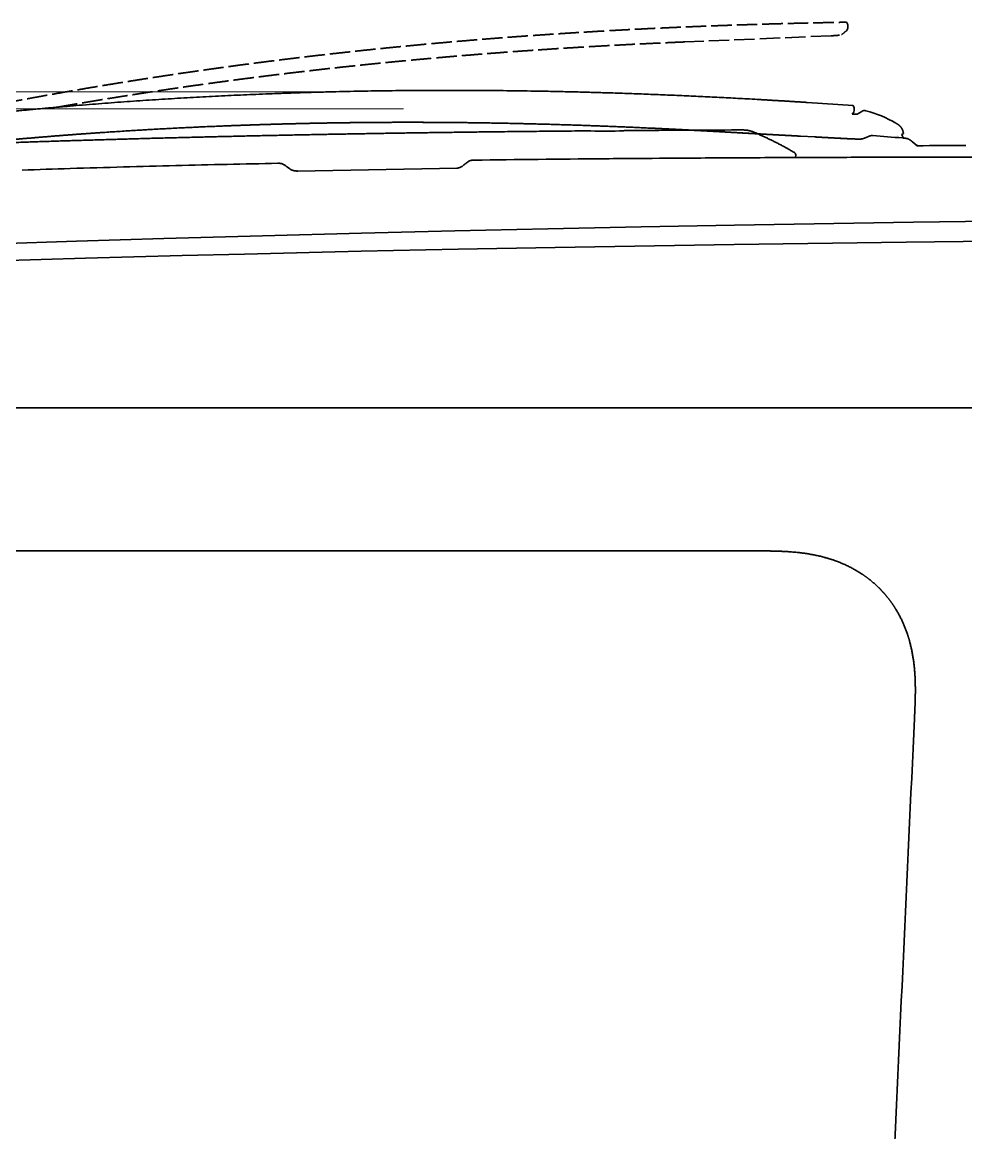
# Model space of a CAD drawing. Header units: millimetres. Extents: x 120 to 10915, y 515 to 8014.
# Drawn here: x 1292 to 1847, y 6547 to 7200 of the extents above; entities that cross this region are included whole.
import ezdxf

# ---------------------------------------------------------------- set-up
doc = ezdxf.new("R2010")
doc.units = ezdxf.units.MM
doc.linetypes.add('DASHED', pattern=[15, 12, -3])
doc.layers.get('0').update_dxf_attribs({"lineweight": 13})
doc.layers.add('201_Dimensions', color=7, linetype='Continuous', lineweight=13)
doc.layers.add('206_Cab_side_and_top_view', color=7, linetype='Continuous', lineweight=13)

# ---------------------------------------------------------------- blocks, each defined once
blk = doc.blocks.new('2495109')
at = {"layer": '206_Cab_side_and_top_view', "color": 3, "linetype": 'DASHED', "lineweight": 35}
blk.add_line((1767.7, 3291.94), (1681.69, 3288.34), dxfattribs=at)
at = {"layer": '206_Cab_side_and_top_view', "color": 3, "lineweight": 35}
for p, q in [((1753.56, 3252.77), (1780.65, 3250.94)), ((1783.09, 3245.79), (1785.85, 3247.49)), ((1233.86, 3241.77), (1199.03, 3237.3)), ((1806.78, 3233.46), (1806.78, 3233.46)), ((1809.78, 3234.2), (1809.2, 3233.84)), ((1809.8, 3232.63), (1809.33, 3233.67)), ((1810.25, 3234.49), (1809.78, 3234.2)), ((1810.25, 3234.49), (1809.78, 3234.2)), ((1148.04, 3217.81), (1148.44, 3218.88)), ((1148.83, 3219.2), (1148.89, 3219.21)), ((1150.15, 3219.17), (1150.64, 3219.25)), ((1150.98, 3219.47), (1151, 3219.51))]:
    blk.add_line(p, q, dxfattribs=at)
at = {"layer": '206_Cab_side_and_top_view', "color": 3, "linetype": 'DASHED', "lineweight": 35}
for centre, radius, start, end in [((1773.63, 3297.37), 4, 322.38063, 39.74502), ((2659.88, 2140.31), 1453.59, 127.41197, 127.55736)]:
    blk.add_arc(centre, radius, start, end, dxfattribs=at)
at = {"layer": '206_Cab_side_and_top_view', "color": 3, "lineweight": 35}
for centre, radius, start, end in [((1777.36, 3248.67), 4, 314.56699, 34.6911), ((1782.83, 3251.64), 5.85, 270.79005, 272.56502), ((1787.46, 3245.2), 2.8, 74.96802, 125.06547), ((1787.46, 3245.2), 2.8, 74.96802, 125.06547), ((1769.25, 3177.43), 72.97, 59.88224, 74.96074), ((1169.73, 3231.74), 2.8, 91.47054, 108.67089), ((1169.73, 3231.74), 2.8, 91.47057, 108.67083), ((1512.4, 930.83), 2327.66, 97.73727, 98.27712), ((1808.87, 3233.46), 0.5, 24.43606, 49.11909), ((1814.35, 3234.7), 5, 204.42587, 214.78537), ((1190.53, 4221.84), 1003.11, 267.54424, 267.74152), ((1148.91, 3218.71), 0.5, 99.49647, 159.49324), ((1148.98, 3218.72), 0.504, 87.60607, 99.37377), ((1193.16, 4242.04), 1023.78, 267.52747, 267.59218), ((1150.55, 3219.75), 0.507, 279.83954, 331.39333), ((1143.36, 3219.57), 5, 328.99404, 339.49467)]:
    blk.add_arc(centre, radius, start, end, dxfattribs=at)
for ratio, start_param, end_param in [(0.683762, 1.402285, 1.790812), (0.68379, 1.402295, 1.790806), (0.68378, 1.402295, 1.790811), (0.68378, 1.402295, 1.790811)]:
    blk.add_ellipse((1175.69, 3200.24), major_axis=(45.33, 21.44), ratio=ratio, start_param=start_param, end_param=end_param, dxfattribs=at)
at = {"layer": '206_Cab_side_and_top_view', "color": 3, "linetype": 'DASHED', "lineweight": 35}
for points, knots in [([(1221.35, 3240.16), (1249.92, 3246.35), (1278.59, 3252.1), (1307.31, 3257.41), (1365.42, 3267.29), (1423.53, 3275.44), (1452.86, 3279.13), (1518.08, 3286.43), (1582.93, 3291.77), (1618.51, 3294.15), (1671.63, 3296.95), (1724.3, 3298.74), (1741.82, 3299.23), (1759.29, 3299.62), (1776.71, 3299.93)], [77.130718, 77.130718, 77.130718, 77.130718, 77.130718, 77.130718, 322.928188, 322.928188, 322.928188, 573.84283, 573.84283, 573.84283, 882.032758, 882.032758, 882.032758, 1036.263862, 1036.263862, 1036.263862, 1036.263862, 1036.263862, 1036.263862]), ([(1312.51, 3249.96), (1336.5, 3254.15), (1360.51, 3258.04), (1384.53, 3261.63), (1438.61, 3269.08), (1492.58, 3275.11), (1522.53, 3278.04), (1572.47, 3282.26), (1622.12, 3285.44), (1642.04, 3286.56), (1661.89, 3287.52), (1681.69, 3288.34)], [42.79021, 42.79021, 42.79021, 42.79021, 42.79021, 42.79021, 248.857381, 248.857381, 248.857381, 506.942614, 506.942614, 506.942614, 680.56171, 680.56171, 680.56171, 680.56171, 680.56171, 680.56171])]:
    blk.add_open_spline(points, degree=5, knots=knots, dxfattribs=at)
blk.add_open_spline([(1767.7, 3291.94), (1769.12, 3292.02), (1770.33, 3292.1), (1771.32, 3292.17), (1772.07, 3292.24), (1772.61, 3292.31)], degree=5, dxfattribs=at)
at = {"layer": '206_Cab_side_and_top_view', "color": 3, "lineweight": 35}
for points, degree, knots in [([(1233.86, 3241.77), (1262.7, 3245.25), (1291.6, 3248.3), (1320.51, 3250.91), (1379.14, 3255.36), (1437.6, 3258.11), (1467.19, 3259.08), (1533, 3260.34), (1598.24, 3259.69), (1634.03, 3258.79), (1679.42, 3257.01), (1724.42, 3254.55), (1734.15, 3253.99), (1743.86, 3253.39), (1753.56, 3252.77)], 5, [0, 0, 0, 0, 0, 0, 244.318066, 244.318066, 244.318066, 495.831353, 495.831353, 495.831353, 805.69254, 805.69254, 805.69254, 891.358861, 891.358861, 891.358861, 891.358861, 891.358861, 891.358861]), ([(1782.91, 3245.79), (1782.88, 3245.79), (1782.81, 3245.78), (1782.7, 3245.78), (1782.59, 3245.78), (1782.47, 3245.78), (1782.33, 3245.78), (1782.19, 3245.78), (1782.04, 3245.78), (1781.88, 3245.78), (1781.71, 3245.78), (1781.53, 3245.79), (1781.34, 3245.79), (1781.15, 3245.79), (1780.94, 3245.8), (1780.73, 3245.8), (1780.5, 3245.81), (1780.31, 3245.81), (1780.2, 3245.82), (1780.17, 3245.82)], 3, [0, 0, 0, 0, 0.098152, 0.203614, 0.319424, 0.44291, 0.576435, 0.71796, 0.869651, 1.029627, 1.198897, 1.3767, 1.564552, 1.761142, 1.9675, 2.182763, 2.408079, 2.642421, 2.746011, 2.746011, 2.746011, 2.746011]), ([(1805.87, 3240.55), (1805.92, 3240.52), (1806.02, 3240.46), (1806.17, 3240.37), (1806.31, 3240.28), (1806.46, 3240.2), (1806.61, 3240.11), (1806.75, 3240.02), (1806.89, 3239.92), (1807.03, 3239.83), (1807.17, 3239.73), (1807.3, 3239.64), (1807.44, 3239.54), (1807.57, 3239.44), (1807.69, 3239.33), (1807.82, 3239.23), (1807.94, 3239.12), (1808.06, 3239.01), (1808.18, 3238.9), (1808.3, 3238.78), (1808.41, 3238.67), (1808.52, 3238.55), (1808.62, 3238.43), (1808.73, 3238.3), (1808.83, 3238.18), (1808.92, 3238.05), (1809.02, 3237.92), (1809.11, 3237.78), (1809.19, 3237.65), (1809.28, 3237.51), (1809.36, 3237.37), (1809.43, 3237.23), (1809.5, 3237.09), (1809.55, 3236.99), (1809.57, 3236.94)], 3, [0, 0, 0, 0, 0.175111, 0.348927, 0.521551, 0.693076, 0.863584, 1.033149, 1.201839, 1.369715, 1.536835, 1.703252, 1.869015, 2.034172, 2.198767, 2.362845, 2.526445, 2.689607, 2.852371, 3.014772, 3.176846, 3.338627, 3.500148, 3.661442, 3.822538, 3.983465, 4.144241, 4.304902, 4.465472, 4.625975, 4.786432, 4.946862, 5.107282, 5.26771, 5.26771, 5.26771, 5.26771]), ([(1176.53, 3234.25), (1176.34, 3234.25), (1175.97, 3234.27), (1175.44, 3234.29), (1174.93, 3234.31), (1174.45, 3234.34), (1173.99, 3234.36), (1173.56, 3234.37), (1173.15, 3234.39), (1172.77, 3234.41), (1172.41, 3234.43), (1172.08, 3234.44), (1171.77, 3234.45), (1171.49, 3234.47), (1171.23, 3234.48), (1170.99, 3234.49), (1170.78, 3234.5), (1170.59, 3234.51), (1170.42, 3234.52), (1170.28, 3234.52), (1170.16, 3234.53), (1170.05, 3234.53), (1169.97, 3234.53), (1169.88, 3234.54), (1169.78, 3234.54), (1169.7, 3234.54), (1169.66, 3234.54)], 3, [0, 0, 0, 0, 0.563007, 1.099001, 1.608348, 2.091401, 2.548503, 2.979986, 3.386168, 3.767356, 4.124591, 4.457401, 4.766048, 5.050779, 5.311825, 5.5494, 5.763701, 5.954907, 6.118489, 6.261124, 6.38292, 6.483969, 6.570593, 6.636599, 6.7635, 6.870028, 6.870028, 6.870028, 6.870028]), ([(1177.31, 3234.24), (1177.28, 3234.24), (1177.23, 3234.24), (1177.14, 3234.24), (1177.05, 3234.24), (1176.97, 3234.24), (1176.9, 3234.24), (1176.83, 3234.24), (1176.77, 3234.24), (1176.71, 3234.24), (1176.65, 3234.24), (1176.59, 3234.24), (1176.55, 3234.25), (1176.52, 3234.25)], 3, [2.7136286, 2.7136286, 2.7136286, 2.7136286, 2.7893298, 2.876658, 2.9736894, 3.0524911, 3.1241476, 3.1895205, 3.2495025, 3.3103931, 3.3677671, 3.4337005, 3.4981083, 3.4981083, 3.4981083, 3.4981083]), ([(1809.57, 3236.94), (1809.76, 3236.52), (1809.92, 3236.09), (1810.04, 3235.64), (1810.14, 3235.14), (1810.22, 3234.64), (1810.23, 3234.59), (1810.24, 3234.54), (1810.25, 3234.49)], 5, [0, 0, 0, 0, 0, 0, 4.041214, 4.041214, 4.041214, 4.490037, 4.490037, 4.490037, 4.490037, 4.490037, 4.490037]), ([(1147.55, 3219.65), (1147.56, 3219.75), (1147.58, 3219.95), (1147.62, 3220.25), (1147.67, 3220.55), (1147.73, 3220.85), (1147.8, 3221.16), (1147.88, 3221.46), (1147.98, 3221.76), (1148.08, 3222.06), (1148.21, 3222.35), (1148.35, 3222.64), (1148.5, 3222.92), (1148.66, 3223.19), (1148.84, 3223.45), (1149.03, 3223.7), (1149.24, 3223.95), (1149.45, 3224.18), (1149.68, 3224.41), (1149.91, 3224.63), (1150.16, 3224.84), (1150.41, 3225.05), (1150.67, 3225.24), (1150.94, 3225.44), (1151.21, 3225.63), (1151.39, 3225.75), (1151.49, 3225.81)], 3, [0, 0, 0, 0, 0.301853, 0.605099, 0.909358, 1.2143, 1.530117, 1.846165, 2.162305, 2.478471, 2.794663, 3.110938, 3.427402, 3.744195, 4.061481, 4.379438, 4.698246, 5.018077, 5.339091, 5.661424, 5.985195, 6.310502, 6.637429, 6.966067, 7.296532, 7.628997, 7.628997, 7.628997, 7.628997])]:
    blk.add_open_spline(points, degree=degree, knots=knots, dxfattribs=at)
at = {"layer": '206_Cab_side_and_top_view', "color": 2, "lineweight": 5}
blk.add_point((1780.65, 3250.94), dxfattribs=at)
blk = doc.blocks.new('2954495')
at = {"layer": '206_Cab_side_and_top_view', "color": 3, "lineweight": 35}
for p, q in [((1636.58, 3236.27), (1636.59, 3235.75)), ((1709.26, 3236.58), (1714.04, 3236.6)), ((1709.26, 3236.58), (1709.26, 3236.57)), ((1208.45, 3226.32), (1203.67, 3226.13)), ((1208.45, 3226.31), (1208.45, 3226.32)), ((1252.36, 3227.54), (1252.34, 3228.14)), ((1252.35, 3227.71), (1254.85, 3227.81)), ((1252.35, 3227.71), (1254.85, 3227.81)), ((1254.87, 3227.33), (1254.83, 3228.56)), ((1746.12, 3223.3), (1746.13, 3223.3)), ((1746.86, 3221.99), (1746.84, 3220.39)), ((1746.85, 3221.99), (1746.86, 3221.99)), ((1171.53, 3210.08), (1171.54, 3210.08)), ((1171.53, 3210.08), (1171.64, 3208.25)), ((1172.2, 3211.42), (1172.21, 3211.42))]:
    blk.add_line(p, q, dxfattribs=at)
for points in [[(1709.16, 3236.57, 0.000777), (1646.83, 3236.23)], [(1242.1, 3227.62, 0.000727), (1208.55, 3226.32)]]:
    blk.add_lwpolyline(points, format="xyb", dxfattribs=at)
for centre, radius, start, end in [((1635.17, 3420.69), 184.83, 267.2597, 273.22819), ((1635.15, 3421.19), 185.33, 273.22701, 273.61546), ((1635.17, 3420.87), 185.01, 273.22679, 273.61591), ((1245.56, 3413.57), 185.98, 268.93484, 272.09426), ((1248.09, 3413.64), 185.96, 272.08455, 275.24421), ((1745.36, 3222.01), 1.5, 358.99958, 59.47125), ((1745.36, 3222.01), 1.5, 359.02424, 43.32354), ((1173.03, 3210.17), 1.5, 123.06958, 183.54126)]:
    blk.add_arc(centre, radius, start, end, dxfattribs=at)
for points, knots in [([(1626.34, 3236.07), (1621.32, 3236.03), (1611.28, 3235.94), (1596.23, 3235.8), (1581.17, 3235.64), (1568.15, 3235.49), (1557.16, 3235.35), (1548.21, 3235.24), (1539.27, 3235.12), (1530.32, 3234.99), (1521.37, 3234.86), (1512.42, 3234.72), (1503.47, 3234.58), (1494.51, 3234.43), (1485.56, 3234.27), (1476.62, 3234.11), (1467.67, 3233.95), (1458.72, 3233.77), (1449.77, 3233.59), (1440.82, 3233.41), (1431.87, 3233.22), (1422.93, 3233.02), (1413.98, 3232.82), (1405.04, 3232.61), (1396.09, 3232.39), (1387.15, 3232.17), (1378.21, 3231.94), (1369.27, 3231.7), (1360.33, 3231.46), (1351.39, 3231.21), (1342.45, 3230.95), (1333.52, 3230.69), (1324.58, 3230.42), (1315.65, 3230.15), (1306.72, 3229.87), (1297.79, 3229.58), (1288.86, 3229.28), (1277.96, 3228.91), (1270.04, 3228.64), (1265.09, 3228.46)], [0, 0, 0, 0, 15.052332, 30.107627, 45.165578, 60.225838, 69.175024, 78.124809, 87.075106, 96.025824, 104.976875, 113.928165, 122.879603, 131.831094, 140.782547, 149.733869, 158.684969, 167.635758, 176.586149, 185.536057, 194.485402, 203.434105, 212.382093, 221.329298, 230.275654, 239.221105, 248.165597, 257.109086, 266.051533, 274.992907, 283.933184, 292.872352, 301.810404, 310.747344, 319.683187, 328.617957, 337.551691, 346.484435, 361.340685, 361.340685, 361.340685, 361.340685]), ([(1714.04, 3236.6), (1714.33, 3236.6), (1714.92, 3236.6), (1715.8, 3236.6), (1716.69, 3236.57), (1717.57, 3236.5), (1718.44, 3236.39), (1719.02, 3236.29), (1719.31, 3236.23)], [0, 0, 0, 0, 0.882089, 1.763544, 2.645385, 3.527391, 4.409095, 5.290309, 5.290309, 5.290309, 5.290309]), ([(1719.31, 3236.23), (1719.59, 3236.17), (1720.17, 3236.03), (1721.01, 3235.77), (1721.84, 3235.48), (1722.66, 3235.15), (1723.47, 3234.81), (1724.01, 3234.57), (1724.28, 3234.45)], [0, 0, 0, 0, 0.881513, 1.763394, 2.64547, 3.527223, 4.408475, 5.290439, 5.290439, 5.290439, 5.290439]), ([(1724.28, 3234.45), (1724.9, 3234.17), (1726.15, 3233.62), (1728.01, 3232.76), (1729.86, 3231.9), (1731.7, 3231.02), (1733.54, 3230.12), (1735.37, 3229.2), (1737.19, 3228.27), (1739, 3227.32), (1740.79, 3226.35), (1742.58, 3225.35), (1744.36, 3224.34), (1745.54, 3223.65), (1746.12, 3223.31)], [0, 0, 0, 0, 2.044834, 4.089738, 6.134631, 8.179449, 10.224153, 12.268724, 14.313172, 16.357527, 18.401851, 20.446229, 22.490778, 24.535645, 24.535645, 24.535645, 24.535645]), ([(1198.42, 3225.52), (1198.14, 3225.45), (1197.58, 3225.28), (1196.74, 3224.99), (1195.93, 3224.66), (1195.12, 3224.3), (1194.33, 3223.92), (1193.8, 3223.66), (1193.54, 3223.53)], [0, 0, 0, 0, 0.881513, 1.763394, 2.64547, 3.527223, 4.408475, 5.290439, 5.290439, 5.290439, 5.290439]), ([(1203.67, 3226.13), (1203.38, 3226.12), (1202.79, 3226.09), (1201.91, 3226.05), (1201.03, 3225.98), (1200.15, 3225.87), (1199.28, 3225.73), (1198.71, 3225.6), (1198.42, 3225.52)], [0, 0, 0, 0, 0.882089, 1.763544, 2.645385, 3.527391, 4.409095, 5.290309, 5.290309, 5.290309, 5.290309]), ([(1193.54, 3223.53), (1192.93, 3223.22), (1191.71, 3222.61), (1189.89, 3221.68), (1188.08, 3220.73), (1186.27, 3219.77), (1184.48, 3218.79), (1182.69, 3217.79), (1180.92, 3216.78), (1179.15, 3215.75), (1177.4, 3214.7), (1175.65, 3213.63), (1173.92, 3212.54), (1172.78, 3211.8), (1172.21, 3211.42)], [0, 0, 0, 0, 2.044834, 4.089738, 6.134631, 8.179449, 10.224153, 12.268724, 14.313172, 16.357527, 18.401851, 20.446229, 22.490778, 24.535645, 24.535645, 24.535645, 24.535645])]:
    blk.add_open_spline(points, degree=3, knots=knots, dxfattribs=at)
blk = doc.blocks.new('2409089')
at = {"layer": '206_Cab_side_and_top_view', "color": 3, "lineweight": 35}
for p, q in [((1660.81, 3237.7), (1659.88, 3237.74)), ((1749.53, 3232.95), (1749.74, 3232.94)), ((1758.15, 3232.49), (1749.68, 3232.95)), ((1758.22, 3232.48), (1749.74, 3232.94)), ((1815.75, 3229.46), (1818.37, 3227.34)), ((1633.02, 3219.67), (1634.68, 3219.69)), ((1453.9, 3212.46), (1547.68, 3214.07)), ((1601.14, 3178.45), (1655.99, 3179.58)), ((1655.99, 3179.58), (1710.85, 3180.61)), ((1710.85, 3180.61), (1816.2, 3182.39)), ((1816.2, 3182.39), (1921.58, 3183.9)), ((1433.34, 3174.41), (1375.23, 3172.76)), ((1491.49, 3175.92), (1433.34, 3174.41)), ((1491.49, 3175.92), (1546.3, 3177.24)), ((1546.3, 3177.24), (1601.14, 3178.45)), ((1323.85, 3171.19), (1272.5, 3169.5)), ((1375.23, 3172.76), (1323.85, 3171.19)), ((1491.3, 3165.25), (1548.33, 3166.43)), ((1548.33, 3166.43), (1605.38, 3167.52)), ((1710.75, 3169.29), (1605.38, 3167.52)), ((1710.75, 3169.29), (1811.93, 3170.71)), ((1811.93, 3170.71), (1921.58, 3171.98)), ((1329.13, 3161.25), (1272.22, 3159.61)), ((1386.08, 3162.77), (1329.13, 3161.25)), ((1422.65, 3163.67), (1386.08, 3162.77)), ((1422.65, 3163.67), (1491.3, 3165.25))]:
    blk.add_line(p, q, dxfattribs=at)
for points in [[(1633.02, 3219.67, 0.000953), (1557.86, 3218.87)], [(1722.53, 2989.13, 0.000136), (1119.2, 2989.13)], [(1816.73, 2890.52, 0.000445), (1791.02, 2331.53)]]:
    blk.add_lwpolyline(points, format="xyb", dxfattribs=at)
for centre, radius, start, end in [((1791.8, 3229.55), 3.8, 104.99636, 113.37395), ((1791.8, 3229.55), 3.8, 85.41892, 104.99636), ((1416.42, -1454.07), 4702.43, 85.20244, 85.41767), ((1846.57, 3263.28), 45.67, 230.76147, 231.88911)]:
    blk.add_arc(centre, radius, start, end, dxfattribs=at)
for points, degree, knots in [([(1464.15, 3240.55), (1446.34, 3240.19), (1428.53, 3239.69), (1410.74, 3239.04), (1375.18, 3237.44), (1339.65, 3235.22), (1321.91, 3233.95), (1304.19, 3232.53), (1286.48, 3230.94)], 5, [0, 0, 0, 0, 0, 0, 89.513464, 89.513464, 89.513464, 178.863317, 178.863317, 178.863317, 178.863317, 178.863317, 178.863317]), ([(1464.16, 3240.55), (1461.68, 3240.5), (1456.73, 3240.39), (1449.31, 3240.22), (1441.89, 3240.02), (1434.47, 3239.8), (1427.05, 3239.56), (1419.64, 3239.3), (1412.22, 3239.01), (1404.81, 3238.71), (1397.4, 3238.39), (1389.99, 3238.04), (1382.58, 3237.67), (1375.17, 3237.29), (1367.77, 3236.88), (1360.36, 3236.45), (1352.96, 3235.99), (1345.57, 3235.52), (1338.17, 3235.03), (1330.78, 3234.51), (1323.39, 3233.97), (1316, 3233.41), (1308.62, 3232.83), (1301.24, 3232.22), (1293.86, 3231.59), (1288.94, 3231.16), (1286.48, 3230.94)], 3, [0, 0, 0, 0, 7.424753, 14.848827, 22.272196, 29.694844, 37.116762, 44.537943, 51.958378, 59.378057, 66.79695, 74.215048, 81.632327, 89.048756, 96.464277, 103.878879, 111.292523, 118.705173, 126.116815, 133.527335, 140.936794, 148.345137, 155.752278, 163.158263, 170.563075, 177.966699, 177.966699, 177.966699, 177.966699]), ([(1659.88, 3237.74), (1628.59, 3239.19), (1597.27, 3240.27), (1565.93, 3240.96), (1526.78, 3241.29), (1487.62, 3240.93), (1479.8, 3240.83), (1471.98, 3240.7), (1464.15, 3240.55)], 5, [0, 0, 0, 0, 0, 0, 157.424195, 157.424195, 157.424195, 196.744147, 196.744147, 196.744147, 196.744147, 196.744147, 196.744147]), ([(1660.82, 3237.7), (1658.09, 3237.83), (1652.62, 3238.08), (1644.43, 3238.43), (1636.24, 3238.76), (1628.05, 3239.07), (1619.85, 3239.35), (1611.66, 3239.62), (1603.46, 3239.87), (1595.27, 3240.09), (1587.07, 3240.29), (1578.87, 3240.47), (1570.68, 3240.63), (1562.48, 3240.77), (1554.29, 3240.88), (1546.09, 3240.97), (1537.89, 3241.03), (1529.7, 3241.07), (1521.5, 3241.09), (1513.31, 3241.09), (1505.11, 3241.06), (1496.92, 3241.01), (1488.73, 3240.93), (1480.54, 3240.83), (1472.35, 3240.7), (1466.89, 3240.6), (1464.16, 3240.55)], 3, [0, 0, 0, 0, 8.200201, 16.400186, 24.599948, 32.799496, 40.998803, 49.197874, 57.396684, 65.595229, 73.79349, 81.991454, 90.189087, 98.386379, 106.583295, 114.779818, 122.97592, 131.171567, 139.366714, 147.56134, 155.755416, 163.948918, 172.141832, 180.33416, 188.525927, 196.717189, 196.717189, 196.717189, 196.717189]), ([(1721.06, 3234.51), (1715.12, 3234.84), (1709.19, 3235.17), (1703.35, 3235.5), (1693.76, 3236.03), (1684.17, 3236.54), (1680.52, 3236.73), (1674.39, 3237.05), (1668.25, 3237.35), (1665.77, 3237.47), (1663.29, 3237.59), (1660.81, 3237.7)], 5, [0, 0, 0, 0, 0, 0, 29.886147, 29.886147, 29.886147, 48.257488, 48.257488, 48.257488, 60.732485, 60.732485, 60.732485, 60.732485, 60.732485, 60.732485]), ([(1721.03, 3234.51), (1720.24, 3234.55), (1718.64, 3234.64), (1716.22, 3234.78), (1713.79, 3234.91), (1711.33, 3235.05), (1708.85, 3235.19), (1706.36, 3235.33), (1703.86, 3235.47), (1701.35, 3235.61), (1698.83, 3235.75), (1696.3, 3235.89), (1693.77, 3236.03), (1691.24, 3236.16), (1688.71, 3236.3), (1686.18, 3236.44), (1683.64, 3236.57), (1681.11, 3236.7), (1678.57, 3236.83), (1676.03, 3236.96), (1673.5, 3237.09), (1670.96, 3237.22), (1668.43, 3237.34), (1665.89, 3237.46), (1663.35, 3237.58), (1661.66, 3237.66), (1660.82, 3237.7)], 3, [0, 0, 0, 0, 2.388277, 4.805882, 7.248745, 9.712777, 12.194462, 14.690445, 17.197969, 19.714437, 22.237737, 24.766155, 27.298299, 29.833076, 32.369702, 34.907516, 37.446089, 39.985128, 42.524443, 45.063894, 47.603385, 50.142849, 52.68223, 55.2215, 57.76068, 60.299878, 60.299878, 60.299878, 60.299878]), ([(1749.68, 3232.95), (1749.32, 3232.97), (1748.61, 3233.01), (1747.53, 3233.06), (1746.45, 3233.12), (1745.35, 3233.18), (1744.25, 3233.24), (1743.14, 3233.3), (1742.02, 3233.36), (1740.89, 3233.42), (1739.74, 3233.48), (1738.59, 3233.54), (1737.42, 3233.61), (1736.24, 3233.67), (1735.05, 3233.74), (1733.84, 3233.8), (1732.62, 3233.87), (1731.39, 3233.93), (1730.15, 3234), (1728.89, 3234.07), (1727.61, 3234.14), (1726.32, 3234.21), (1725.02, 3234.29), (1723.7, 3234.36), (1722.37, 3234.43), (1721.48, 3234.48), (1721.03, 3234.51)], 3, [0, 0, 0, 0, 1.070723, 2.148469, 3.233882, 4.327663, 5.430509, 6.543083, 7.665988, 8.799762, 9.944923, 11.10183, 12.270843, 13.452287, 14.646658, 15.85406, 17.074788, 18.309138, 19.557427, 20.819879, 22.096687, 23.387929, 24.693628, 26.013268, 27.346078, 28.690762, 28.690762, 28.690762, 28.690762]), ([(1749.53, 3232.95), (1746.88, 3233.1), (1744.23, 3233.24), (1741.63, 3233.38), (1735.94, 3233.69), (1730.23, 3234), (1727.15, 3234.17), (1724.1, 3234.34), (1721.06, 3234.51)], 5, [0, 0, 0, 0, 0, 0, 13.404232, 13.404232, 13.404232, 28.743116, 28.743116, 28.743116, 28.743116, 28.743116, 28.743116]), ([(1780.53, 3231.32), (1780.32, 3231.33), (1779.89, 3231.35), (1779.23, 3231.38), (1778.53, 3231.41), (1777.79, 3231.44), (1777.01, 3231.48), (1776.21, 3231.52), (1775.37, 3231.56), (1774.5, 3231.6), (1773.6, 3231.65), (1772.68, 3231.7), (1771.74, 3231.75), (1770.78, 3231.8), (1769.8, 3231.85), (1768.8, 3231.91), (1767.79, 3231.96), (1766.76, 3232.02), (1765.72, 3232.07), (1764.67, 3232.13), (1763.6, 3232.19), (1762.53, 3232.25), (1761.45, 3232.31), (1760.35, 3232.37), (1759.25, 3232.43), (1758.52, 3232.47), (1758.15, 3232.49)], 3, [0, 0, 0, 0, 0.625374, 1.287887, 1.990351, 2.729181, 3.505423, 4.314801, 5.157227, 6.028452, 6.925214, 7.846123, 8.790231, 9.754373, 10.737613, 11.737419, 12.753025, 13.78244, 14.824707, 15.878666, 16.94346, 18.018349, 19.103398, 20.197384, 21.29987, 22.41053, 22.41053, 22.41053, 22.41053]), ([(1780.67, 3231.31), (1779.68, 3231.35), (1778.67, 3231.4), (1777.65, 3231.45), (1774.33, 3231.61), (1770.99, 3231.79), (1768.8, 3231.9), (1765.29, 3232.1), (1761.78, 3232.29), (1760.59, 3232.35), (1759.4, 3232.42), (1758.22, 3232.48)], 5, [0, 0, 0, 0, 0, 0, 5.15465, 5.15465, 5.15465, 16.924416, 16.924416, 16.924416, 22.931313, 22.931313, 22.931313, 22.931313, 22.931313, 22.931313]), ([(1790.3, 3233.03), (1790.29, 3233.03), (1790.27, 3233.03), (1790.25, 3233.01), (1790.2, 3233), (1790.15, 3232.97), (1790.08, 3232.94), (1790, 3232.91), (1789.9, 3232.87), (1789.8, 3232.82), (1789.67, 3232.77), (1789.53, 3232.71), (1789.38, 3232.64), (1789.22, 3232.57), (1789.05, 3232.49), (1788.86, 3232.4), (1788.66, 3232.31), (1788.45, 3232.22), (1788.23, 3232.13), (1788.01, 3232.04), (1787.76, 3231.94), (1787.5, 3231.83), (1787.21, 3231.73), (1786.91, 3231.62), (1786.57, 3231.51), (1786.33, 3231.44), (1786.2, 3231.4)], 3, [0, 0, 0, 0, 0.017659, 0.049599, 0.095904, 0.156418, 0.230828, 0.318749, 0.419811, 0.533739, 0.67288, 0.824755, 0.989421, 1.167112, 1.358247, 1.563442, 1.783522, 2.019526, 2.245541, 2.490349, 2.756137, 3.045909, 3.338153, 3.663703, 4.011597, 4.408066, 4.408066, 4.408066, 4.408066]), ([(1809.71, 3231.89), (1810.17, 3231.85), (1810.62, 3231.81), (1811.08, 3231.77), (1811.88, 3231.67), (1812.66, 3231.46), (1812.99, 3231.35), (1813.65, 3231.04), (1814.27, 3230.63), (1814.58, 3230.4), (1814.99, 3230.07), (1815.41, 3229.74), (1815.52, 3229.65), (1815.64, 3229.56), (1815.75, 3229.46)], 5, [0, 0, 0, 0, 0, 0, 2.292367, 2.292367, 2.292367, 4.080184, 4.080184, 4.080184, 6.013045, 6.013045, 6.013045, 6.754215, 6.754215, 6.754215, 6.754215, 6.754215, 6.754215]), ([(1785.51, 3231.28), (1785.49, 3231.28), (1785.44, 3231.27), (1785.37, 3231.27), (1785.29, 3231.26), (1785.21, 3231.26), (1785.12, 3231.25), (1785.01, 3231.25), (1784.9, 3231.25), (1784.8, 3231.24), (1784.7, 3231.24), (1784.61, 3231.24), (1784.49, 3231.24), (1784.38, 3231.24), (1784.25, 3231.24), (1784.12, 3231.24), (1783.98, 3231.24), (1783.83, 3231.24), (1783.67, 3231.24), (1783.51, 3231.24), (1783.33, 3231.24), (1783.15, 3231.24), (1782.96, 3231.25), (1782.75, 3231.25), (1782.54, 3231.26), (1782.32, 3231.26), (1782.04, 3231.27), (1781.72, 3231.28), (1781.34, 3231.29), (1780.94, 3231.31), (1780.67, 3231.32), (1780.53, 3231.32)], 3, [0, 0, 0, 0, 0.065186, 0.136036, 0.212947, 0.296341, 0.391001, 0.49328, 0.603686, 0.722744, 0.797466, 0.902944, 1.014251, 1.131642, 1.255373, 1.387491, 1.526543, 1.676294, 1.833641, 1.998835, 2.172119, 2.357271, 2.551112, 2.755531, 2.96909, 3.191943, 3.424217, 3.782979, 4.162127, 4.563904, 4.985801, 4.985801, 4.985801, 4.985801]), ([(1785.51, 3231.28), (1785.53, 3231.28), (1785.57, 3231.28), (1785.62, 3231.29), (1785.67, 3231.29), (1785.71, 3231.3), (1785.75, 3231.3), (1785.79, 3231.31), (1785.82, 3231.31), (1785.85, 3231.32), (1785.88, 3231.32), (1785.92, 3231.33), (1785.95, 3231.34), (1785.97, 3231.34), (1785.99, 3231.35), (1786.01, 3231.35), (1786.04, 3231.36), (1786.07, 3231.37), (1786.1, 3231.37), (1786.13, 3231.38), (1786.17, 3231.39), (1786.19, 3231.4), (1786.2, 3231.4)], 3, [0, 0, 0, 0, 0.0600518, 0.1143401, 0.1633272, 0.2074437, 0.2470735, 0.2825261, 0.3140964, 0.3420772, 0.3787879, 0.4076939, 0.4416403, 0.4702063, 0.4890892, 0.5062536, 0.5341066, 0.5608003, 0.598102, 0.6346638, 0.6706343, 0.7061215, 0.7061215, 0.7061215, 0.7061215]), ([(1547.53, 3214.1), (1547.76, 3214.13), (1548.22, 3214.19), (1548.88, 3214.34), (1549.51, 3214.57), (1550.11, 3214.86), (1550.68, 3215.2), (1551.23, 3215.6), (1551.77, 3216.02), (1552.29, 3216.47), (1552.81, 3216.91), (1553.33, 3217.33), (1553.86, 3217.72), (1554.39, 3218.07), (1554.93, 3218.36), (1555.49, 3218.58), (1556.07, 3218.73), (1556.66, 3218.82), (1557.25, 3218.86), (1557.66, 3218.87), (1557.86, 3218.87)], 3, [0, 0, 0, 0, 0.700046, 1.376127, 2.039761, 2.70174, 3.369781, 4.047076, 4.732259, 5.42039, 6.104446, 6.777005, 7.431926, 8.065872, 8.679417, 9.277317, 9.867495, 10.458644, 11.057207, 11.665166, 11.665166, 11.665166, 11.665166]), ([(1852.01, 3220.63), (1838.7, 3220.62), (1812.02, 3220.59), (1771.79, 3220.49), (1730.54, 3220.33), (1691.16, 3220.11), (1658.95, 3219.89), (1641.06, 3219.74), (1634.69, 3219.69)], 3, [0, 0, 0, 0, 39.930704, 80.049237, 120.695593, 163.669578, 198.191652, 217.331843, 217.331843, 217.331843, 217.331843]), ([(1291.95, 3213), (1301.37, 3213.33), (1321.2, 3213.97), (1351.32, 3214.85), (1382.09, 3215.66), (1412.36, 3216.38), (1432.34, 3216.8), (1442.25, 3217)], 3, [216.451929, 216.451929, 216.451929, 216.451929, 244.735306, 275.970819, 306.851864, 337.071407, 366.810082, 366.810082, 366.810082, 366.810082]), ([(1442.25, 3217), (1442.47, 3217), (1442.89, 3217.01), (1443.52, 3216.98), (1444.15, 3216.88), (1444.78, 3216.7), (1445.4, 3216.43), (1446.03, 3216.08), (1446.65, 3215.67), (1447.29, 3215.21), (1447.92, 3214.73), (1448.52, 3214.29), (1449.17, 3213.83), (1449.83, 3213.41), (1450.56, 3213.04), (1451.24, 3212.77), (1451.92, 3212.59), (1452.4, 3212.52), (1452.9, 3212.48), (1453.43, 3212.45), (1453.92, 3212.46), (1454.17, 3212.47)], 3, [0, 0, 0, 0, 0.636307, 1.26549, 1.897392, 2.545639, 3.223333, 3.937076, 4.689413, 5.470053, 6.271565, 7.07927, 7.692197, 8.663329, 9.424103, 10.163554, 10.845957, 11.526264, 11.613531, 12.347889, 13.100398, 13.100398, 13.100398, 13.100398]), ([(1910.2, 3073.23), (1890.01, 3073.23), (1869.83, 3073.23), (1864.47, 3073.23), (1762.5, 3073.23), (1660.53, 3073.23), (1578.75, 3073.23), (1438.84, 3073.23), (1298.93, 3073.23), (1240.88, 3073.23), (1167.84, 3073.23), (1094.81, 3073.24), (1079.89, 3073.24), (1064.98, 3073.24), (1050.07, 3073.24)], 5, [0, 0, 0, 0, 0, 0, 100.925554, 100.925554, 100.925554, 509.849578, 509.849578, 509.849578, 800.480559, 800.480559, 800.480559, 875.033809, 875.033809, 875.033809, 875.033809, 875.033809, 875.033809]), ([(1722.53, 2989.13), (1722.62, 2989.13), (1722.72, 2989.13), (1722.81, 2989.13), (1723, 2989.13), (1723.19, 2989.13), (1723.28, 2989.13), (1724.69, 2989.13), (1726.1, 2989.13), (1727.42, 2989.13), (1733.36, 2989.09), (1739.3, 2988.95), (1743.93, 2988.7), (1754.06, 2987.72), (1764.01, 2985.56), (1769.34, 2983.95), (1778.03, 2980.44), (1786.03, 2975.58), (1789.14, 2973.38), (1792.59, 2970.55), (1795.79, 2967.45), (1796.25, 2966.99), (1796.71, 2966.52), (1797.16, 2966.05)], 5, [0, 0, 0, 0, 0, 0, 0.470096, 0.470096, 0.470096, 0.950116, 0.950116, 0.950116, 7.531439, 7.531439, 7.531439, 30.670582, 30.670582, 30.670582, 58.351379, 58.351379, 58.351379, 77.354862, 77.354862, 77.354862, 80.614208, 80.614208, 80.614208, 80.614208, 80.614208, 80.614208]), ([(1797.16, 2966.05), (1797.29, 2965.91), (1797.43, 2965.76), (1797.57, 2965.62), (1798.11, 2965.04), (1798.64, 2964.45), (1799.04, 2964), (1801.53, 2961.13), (1803.81, 2958.07), (1805.58, 2955.39), (1809.75, 2948.14), (1812.82, 2940.33), (1814.28, 2935.38), (1816.22, 2926.25), (1817.06, 2916.97), (1817.25, 2912.8), (1817.31, 2906.58), (1817.15, 2900.36), (1817.07, 2898.3), (1816.97, 2895.88), (1816.86, 2893.46), (1816.85, 2893.09), (1816.81, 2892.36), (1816.78, 2891.62), (1816.76, 2891.26), (1816.75, 2890.89), (1816.73, 2890.52)], 5, [0, 0, 0, 0, 0, 0, 0.997481, 0.997481, 0.997481, 3.989702, 3.989702, 3.989702, 20.120203, 20.120203, 20.120203, 45.960555, 45.960555, 45.960555, 66.904546, 66.904546, 66.904546, 77.238086, 77.238086, 77.238086, 79.086019, 79.086019, 79.086019, 80.933952, 80.933952, 80.933952, 80.933952, 80.933952, 80.933952])]:
    blk.add_open_spline(points, degree=degree, knots=knots, dxfattribs=at)
blk.add_open_spline([(1818.37, 3227.34), (1827.89, 3227.37), (1837.4, 3227.4), (1846.92, 3227.42)], degree=3, dxfattribs=at)
blk = doc.blocks.new('BLOCK30')
at = {"layer": '201_Dimensions', "color": 2, "lineweight": 18}
blk.add_line((1516.204102, 3249), (393, 3249), dxfattribs=at)
blk = doc.blocks.new('BLOCK33')
at = {"layer": '201_Dimensions', "color": 2, "lineweight": 18}
blk.add_line((1473.277832, 3259), (318, 3259), dxfattribs=at)

msp = doc.modelspace()

# ---------------------------------------------------------------- block references
at = {"color": 7, "lineweight": 35}
for name in ['2495109', '2409089', '2954495']:
    msp.add_blockref(name, (0, 3900), dxfattribs=at)
at = {"layer": '201_Dimensions', "lineweight": 0}
for name in ['BLOCK33', 'BLOCK30']:
    msp.add_blockref(name, (0, 3900), dxfattribs=at)

doc.saveas('drawing.dxf')
